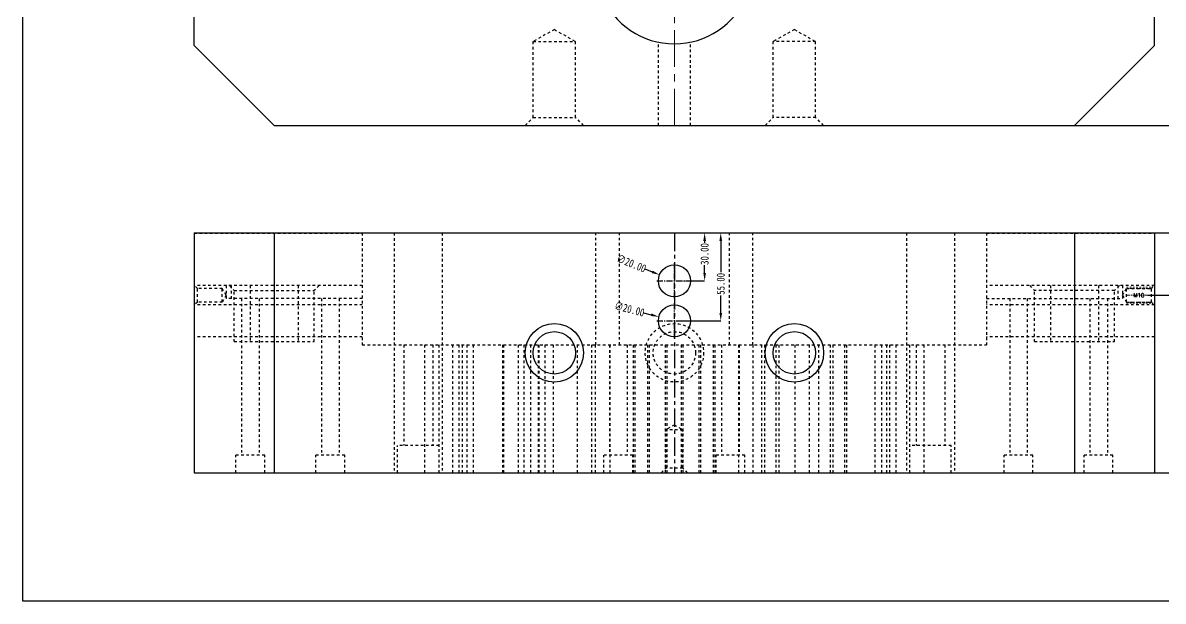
# Model space of a CAD drawing. Header units: millimetres. Extents: x -2414 to 10498, y -2238 to 649.
# Drawn here: x 6142 to 6855, y -1619 to -1257 of the extents above; entities that cross this region are included whole.
import ezdxf
from ezdxf.enums import TextEntityAlignment as Align

# ---------------------------------------------------------------- set-up
doc = ezdxf.new("R2010")
doc.units = ezdxf.units.MM
doc.header["$LTSCALE"] = 16.335
doc.header["$PDMODE"] = 3
doc.header["$PDSIZE"] = 0.3125
doc.linetypes.add('CENTER', pattern=[0.6, 0.375, -0.075, 0.075, -0.075])
doc.linetypes.add('HIDDEN', pattern=[0.2, 0.1, -0.1])
doc.layers.get('0').update_dxf_attribs({"linetype": 'CONTINUOUS'})
doc.layers.get('Defpoints').update_dxf_attribs({"linetype": 'CONTINUOUS'})
doc.layers.add('DEFAULT_2', color=8, linetype='HIDDEN')
doc.layers.add('epin', color=13, linetype='CONTINUOUS', lineweight=9)
doc.layers.add('screw', color=33, linetype='CONTINUOUS', lineweight=13)
doc.styles.get("Standard").update_dxf_attribs({"font": 'txt', "width": 0.8})
doc.styles.add('TXT', font='txt.shx', dxfattribs={"bigfont": 'gbcbig.shx'})
doc.dimstyles.new('01', dxfattribs={"dimtxt": 5, "dimasz": 5, "dimexe": 0, "dimexo": 0, "dimgap": 0, "dimtad": 0, "dimzin": 0, "dimdsep": 46, "dimtxsty": 'Standard', "dimcen": 0, "dimclrd": 4, "dimclre": 4, "dimclrt": 6, "dimazin": 0, "dimtfac": 1, "dimtofl": 0, "dimtmove": 0, "dimatfit": 3, "dimfxl": 0, "dimtolj": 1, "dimtzin": 0, "dimarcsym": 0})

# ---------------------------------------------------------------- blocks, each defined once
blk = doc.blocks.new('*D553')
at = {"color": 4, "linetype": 'ByBlock', "lineweight": -2, "transparency": 16777216}
for p, q in [((6799.55, -671.63), (6907.04, -671.63)), ((6907.04, -676.63), (6907.04, -966.02)), ((6907.04, -1316.63), (6907.04, -984.02)), ((6799.55, -1321.63), (6907.04, -1321.63))]:
    blk.add_line(p, q, dxfattribs=at)
at = {"color": 4, "linetype": 'ByBlock', "transparency": 16777216}
for points in [[(6906.2, -676.63), (6907.87, -676.63), (6907.04, -671.63)], [(6906.2, -1316.63), (6907.87, -1316.63), (6907.04, -1321.63)]]:
    blk.add_solid(points, dxfattribs=at)
at = {"layer": 'Defpoints', "color": 0, "linetype": 'ByBlock', "transparency": 16777216}
for p in [(6799.55, -671.63), (6799.55, -1321.63), (6907.04, -1321.63)]:
    blk.add_point(p, dxfattribs=at)
at = {"color": 6, "linetype": 'ByBlock', "transparency": 16777216, "insert": (6907.04, -975.02), "char_height": 5, "attachment_point": 5, "rotation": 90}
blk.add_mtext('\\A1;650.00', dxfattribs=at)
blk = doc.blocks.new('*D555')
at = {"color": 4, "linetype": 'ByBlock', "lineweight": -2, "transparency": 16777216}
for p, q in [((6556.4, -1388.8), (6568.44, -1388.8)), ((6568.44, -1393.8), (6568.44, -1395.01)), ((6568.44, -1413.8), (6568.44, -1409.01)), ((6556.4, -1418.8), (6568.44, -1418.8))]:
    blk.add_line(p, q, dxfattribs=at)
at = {"color": 4, "linetype": 'ByBlock', "transparency": 16777216}
for points in [[(6567.6, -1393.8), (6569.27, -1393.8), (6568.44, -1388.8)], [(6567.6, -1413.8), (6569.27, -1413.8), (6568.44, -1418.8)]]:
    blk.add_solid(points, dxfattribs=at)
at = {"layer": 'Defpoints', "color": 0, "linetype": 'ByBlock', "transparency": 16777216}
for p in [(6556.4, -1388.8), (6568.44, -1388.8), (6556.4, -1418.8)]:
    blk.add_point(p, dxfattribs=at)
at = {"color": 6, "linetype": 'ByBlock', "transparency": 16777216, "insert": (6568.44, -1402.01), "char_height": 5, "attachment_point": 5, "rotation": 90}
blk.add_mtext('\\A1;30.00', dxfattribs=at)
blk = doc.blocks.new('*D556')
at = {"color": 4, "linetype": 'ByBlock', "lineweight": -2, "transparency": 16777216}
for p, q in [((6556.4, -1388.8), (6578.5, -1388.8)), ((6578.5, -1393.8), (6578.5, -1413.33)), ((6578.5, -1438.8), (6578.5, -1427.99)), ((6552.97, -1443.8), (6578.5, -1443.8))]:
    blk.add_line(p, q, dxfattribs=at)
at = {"color": 4, "linetype": 'ByBlock', "transparency": 16777216}
for points in [[(6577.67, -1393.8), (6579.34, -1393.8), (6578.5, -1388.8)], [(6577.67, -1438.8), (6579.34, -1438.8), (6578.5, -1443.8)]]:
    blk.add_solid(points, dxfattribs=at)
at = {"layer": 'Defpoints', "color": 0, "linetype": 'ByBlock', "transparency": 16777216}
for p in [(6556.4, -1388.8), (6552.97, -1443.8), (6578.5, -1443.8)]:
    blk.add_point(p, dxfattribs=at)
at = {"color": 6, "linetype": 'ByBlock', "transparency": 16777216, "insert": (6578.5, -1420.66), "char_height": 5, "attachment_point": 5, "rotation": 90}
blk.add_mtext('\\A1;55.00', dxfattribs=at)
blk = doc.blocks.new('*D557')
at = {"color": 4, "linetype": 'ByBlock', "lineweight": -2, "transparency": 16777216}
blk.add_line((6531.02, -1411.29), (6535.65, -1413.17), dxfattribs=at)
at = {"color": 4, "linetype": 'ByBlock', "transparency": 16777216}
blk.add_solid([(6535.96, -1412.4), (6535.34, -1413.94), (6540.29, -1415.05)], dxfattribs=at)
at = {"layer": 'Defpoints', "color": 0, "linetype": 'ByBlock', "transparency": 16777216}
for p in [(6540.29, -1415.05), (6558.82, -1422.56)]:
    blk.add_point(p, dxfattribs=at)
at = {"color": 6, "linetype": 'ByBlock', "transparency": 16777216, "insert": (6522.68, -1407.91), "char_height": 5, "attachment_point": 5, "rotation": 337.94528}
blk.add_mtext('\\A1;∅20.00', dxfattribs=at)
blk = doc.blocks.new('*D558')
at = {"color": 4, "linetype": 'ByBlock', "lineweight": -2, "transparency": 16777216}
blk.add_line((6530.21, -1438.73), (6535.04, -1439.99), dxfattribs=at)
at = {"color": 4, "linetype": 'ByBlock', "transparency": 16777216}
blk.add_solid([(6535.26, -1439.19), (6534.83, -1440.8), (6539.88, -1441.26)], dxfattribs=at)
at = {"layer": 'Defpoints', "color": 0, "linetype": 'ByBlock', "transparency": 16777216}
for p in [(6539.88, -1441.26), (6559.23, -1446.34)]:
    blk.add_point(p, dxfattribs=at)
at = {"color": 6, "linetype": 'ByBlock', "transparency": 16777216, "insert": (6521.5, -1436.44), "char_height": 5, "attachment_point": 5, "rotation": 345.30076}
blk.add_mtext('\\A1;∅20.00', dxfattribs=at)
blk = doc.blocks.new('*D559')
at = {"color": 4, "linetype": 'ByBlock', "lineweight": -2, "transparency": 16777216}
for p, q in [((6843.95, -1388.8), (6874.61, -1388.8)), ((6874.61, -1393.8), (6874.61, -1457.97)), ((6874.61, -1533.8), (6874.61, -1474.63)), ((6849.55, -1538.8), (6874.61, -1538.8))]:
    blk.add_line(p, q, dxfattribs=at)
at = {"color": 4, "linetype": 'ByBlock', "transparency": 16777216}
for points in [[(6873.78, -1393.8), (6875.45, -1393.8), (6874.61, -1388.8)], [(6873.78, -1533.8), (6875.45, -1533.8), (6874.61, -1538.8)]]:
    blk.add_solid(points, dxfattribs=at)
at = {"layer": 'Defpoints', "color": 0, "linetype": 'ByBlock', "transparency": 16777216}
for p in [(6843.95, -1388.8), (6849.55, -1538.8), (6874.61, -1538.8)]:
    blk.add_point(p, dxfattribs=at)
at = {"color": 6, "linetype": 'ByBlock', "transparency": 16777216, "insert": (6874.61, -1466.3), "char_height": 5, "attachment_point": 5, "rotation": 90}
blk.add_mtext('\\A1;150.00', dxfattribs=at)
blk = doc.blocks.new('*D560')
at = {"color": 4, "linetype": 'ByBlock', "lineweight": -2, "transparency": 16777216}
for p, q in [((6855.48, -1388.8), (6861.3, -1388.8)), ((6861.3, -1393.8), (6861.3, -1400.73)), ((6861.3, -1422.8), (6861.3, -1415.4)), ((6845.33, -1427.8), (6861.3, -1427.8))]:
    blk.add_line(p, q, dxfattribs=at)
at = {"color": 4, "linetype": 'ByBlock', "transparency": 16777216}
for points in [[(6860.46, -1393.8), (6862.13, -1393.8), (6861.3, -1388.8)], [(6860.46, -1422.8), (6862.13, -1422.8), (6861.3, -1427.8)]]:
    blk.add_solid(points, dxfattribs=at)
at = {"layer": 'Defpoints', "color": 0, "linetype": 'ByBlock', "transparency": 16777216}
for p in [(6855.48, -1388.8), (6861.3, -1388.8), (6845.33, -1427.8)]:
    blk.add_point(p, dxfattribs=at)
at = {"color": 6, "linetype": 'ByBlock', "transparency": 16777216, "insert": (6861.3, -1408.06), "char_height": 5, "attachment_point": 5, "rotation": 90}
blk.add_mtext('\\A1;39.00', dxfattribs=at)

msp = doc.modelspace()

# ---------------------------------------------------------------- linework, layer by layer
at = {"color": 7, "linetype": 'Continuous'}
for p, q in [((6249.554, -1271.63), (6249.554, -953.38)), ((6849.554, -1271.63), (6849.554, -953.38)), ((6249.554, -1271.63), (6299.554, -1321.63)), ((6799.554, -1321.63), (6849.554, -1271.63)), ((6299.554, -1321.63), (6799.554, -1321.63)), ((6249.554, -1388.801), (6249.554, -1538.801)), ((6249.554, -1388.801), (6849.554, -1388.801)), ((6299.554, -1388.801), (6299.554, -1538.801)), ((6799.554, -1388.801), (6799.554, -1538.801)), ((6849.554, -1388.801), (6849.554, -1538.801)), ((6249.554, -1538.801), (6849.554, -1538.801))]:
    msp.add_line(p, q, dxfattribs=at)
at = {"color": 1, "linetype": 'CENTER', "ltscale": 1.865932}
msp.add_line((6549.554, -1388.801), (6549.554, -1538.801), dxfattribs=at)
at = {"color": 1, "linetype": 'CENTER', "ltscale": 0.621977}
for p, q in [((6549.554, -1429.801), (6549.554, -1407.801)), ((6538.554, -1418.801), (6560.554, -1418.801)), ((6549.554, -1454.801), (6549.554, -1432.801)), ((6538.554, -1443.801), (6560.554, -1443.801))]:
    msp.add_line(p, q, dxfattribs=at)
at = {"linetype": 'ByBlock'}
msp.add_lwpolyline([(6142.441, -598.891), (7214.553, -598.891), (7214.553, -1619.049), (6142.441, -1619.049)], close=True, dxfattribs=at)
at = {"color": 7, "linetype": 'Continuous'}
for centre, radius in [((6549.554, -1418.801), 10), ((6549.554, -1443.801), 10), ((6474.554, -1463.801), 18.25), ((6624.554, -1463.801), 18.25), ((6474.554, -1463.801), 13.25), ((6624.554, -1463.801), 13.25)]:
    msp.add_circle(centre, radius, dxfattribs=at)
msp.add_arc((6549.554, -1221.63), 49.03, 134.451078, 45.548922, dxfattribs=at)
at = {"layer": 'DEFAULT_2', "color": 8, "linetype": 'HIDDEN'}
for p, q in [((6474.554, -1261.63), (6461.304, -1269.279)), ((6474.554, -1261.63), (6487.804, -1269.279)), ((6624.554, -1261.63), (6611.304, -1269.279)), ((6624.554, -1261.63), (6637.804, -1269.279)), ((6461.304, -1269.279), (6487.804, -1269.279)), ((6461.304, -1316.63), (6461.304, -1269.279)), ((6487.804, -1316.63), (6487.804, -1269.279)), ((6539.554, -1321.63), (6539.554, -1269.629)), ((6559.554, -1321.63), (6559.554, -1269.629)), ((6637.804, -1269.279), (6611.304, -1269.279)), ((6611.304, -1316.63), (6611.304, -1269.279)), ((6637.804, -1316.63), (6637.804, -1269.279)), ((6456.304, -1321.63), (6461.304, -1316.63)), ((6461.304, -1316.63), (6487.804, -1316.63)), ((6492.804, -1321.63), (6487.804, -1316.63)), ((6606.304, -1321.63), (6611.304, -1316.63)), ((6637.804, -1316.63), (6611.304, -1316.63)), ((6642.804, -1321.63), (6637.804, -1316.63)), ((6249.554, -1388.901), (6354.554, -1388.901)), ((6354.554, -1388.801), (6354.554, -1458.801)), ((6374.554, -1388.801), (6374.554, -1538.801)), ((6404.554, -1388.801), (6404.554, -1538.801)), ((6447.064, -1388.801), (6447.064, -1388.901)), ((6459.064, -1388.901), (6447.064, -1388.901)), ((6459.064, -1388.801), (6459.064, -1388.901)), ((6482.426, -1388.801), (6482.426, -1388.901)), ((6494.426, -1388.901), (6482.426, -1388.901)), ((6494.426, -1388.801), (6494.426, -1388.901)), ((6500.524, -1458.801), (6500.524, -1388.801)), ((6500.781, -1388.801), (6500.781, -1388.901)), ((6512.781, -1388.901), (6500.781, -1388.901)), ((6512.781, -1388.801), (6512.781, -1388.901)), ((6515.218, -1458.801), (6515.218, -1388.801)), ((6583.89, -1458.801), (6583.89, -1388.801)), ((6586.326, -1388.801), (6586.326, -1388.901)), ((6598.326, -1388.901), (6586.326, -1388.901)), ((6598.326, -1388.801), (6598.326, -1388.901)), ((6598.584, -1458.801), (6598.584, -1388.801)), ((6604.682, -1388.801), (6604.682, -1388.901)), ((6616.682, -1388.901), (6604.682, -1388.901)), ((6616.682, -1388.801), (6616.682, -1388.901)), ((6640.044, -1388.801), (6640.044, -1388.901)), ((6652.044, -1388.901), (6640.044, -1388.901)), ((6652.044, -1388.801), (6652.044, -1388.901)), ((6694.554, -1388.801), (6694.554, -1538.801)), ((6724.554, -1388.801), (6724.554, -1538.801)), ((6744.554, -1388.801), (6744.554, -1458.801)), ((6744.554, -1388.901), (6849.554, -1388.901)), ((6354.554, -1421.801), (6249.554, -1421.801)), ((6251.554, -1423.551), (6249.804, -1421.801)), ((6251.554, -1432.051), (6251.554, -1423.551)), ((6267.1, -1423.551), (6251.554, -1423.551)), ((6267.1, -1432.051), (6267.1, -1423.551)), ((6269.554, -1427.801), (6267.1, -1423.551)), ((6269.554, -1421.801), (6269.554, -1429.801)), ((6271.554, -1421.801), (6274.554, -1424.801)), ((6272.554, -1421.801), (6272.554, -1429.801)), ((6274.554, -1456.801), (6274.554, -1424.801)), ((6274.554, -1424.801), (6324.554, -1424.801)), ((6284.554, -1421.801), (6284.554, -1456.801)), ((6314.554, -1421.801), (6314.554, -1456.801)), ((6327.554, -1421.801), (6324.554, -1424.801)), ((6324.554, -1456.801), (6324.554, -1424.801)), ((6849.554, -1421.801), (6744.554, -1421.801)), ((6771.554, -1421.801), (6774.554, -1424.801)), ((6824.554, -1424.801), (6774.554, -1424.801)), ((6774.554, -1456.801), (6774.554, -1424.801)), ((6784.554, -1421.801), (6784.554, -1456.801)), ((6814.554, -1421.801), (6814.554, -1456.801)), ((6827.554, -1421.801), (6824.554, -1424.801)), ((6824.554, -1456.801), (6824.554, -1424.801)), ((6826.554, -1421.801), (6826.554, -1429.801)), ((6829.554, -1421.801), (6829.554, -1429.801)), ((6829.554, -1427.801), (6832.008, -1423.551)), ((6832.008, -1423.551), (6847.554, -1423.551)), ((6832.008, -1432.051), (6832.008, -1423.551)), ((6847.554, -1423.551), (6849.304, -1421.801)), ((6847.554, -1432.051), (6847.554, -1423.551)), ((6251.554, -1432.051), (6249.554, -1434.051)), ((6267.1, -1432.051), (6251.554, -1432.051)), ((6269.554, -1427.801), (6267.1, -1432.051)), ((6354.554, -1429.801), (6269.554, -1429.801)), ((6279.054, -1429.801), (6279.054, -1527.801)), ((6290.054, -1429.801), (6290.054, -1527.801)), ((6329.054, -1429.801), (6329.054, -1527.801)), ((6340.054, -1429.801), (6340.054, -1527.801)), ((6744.554, -1429.801), (6829.554, -1429.801)), ((6759.054, -1429.801), (6759.054, -1527.801)), ((6770.054, -1429.801), (6770.054, -1527.801)), ((6809.054, -1429.801), (6809.054, -1527.801)), ((6820.054, -1429.801), (6820.054, -1527.801)), ((6829.554, -1427.801), (6832.008, -1432.051)), ((6832.008, -1432.051), (6847.554, -1432.051)), ((6847.554, -1432.051), (6849.554, -1434.051)), ((6354.554, -1433.801), (6249.554, -1433.801)), ((6849.554, -1433.801), (6744.554, -1433.801)), ((6354.554, -1453.801), (6249.554, -1453.801)), ((6274.554, -1456.801), (6324.554, -1456.801)), ((6354.554, -1458.801), (6744.554, -1458.801)), ((6380.554, -1458.801), (6380.554, -1521.801)), ((6393.554, -1538.801), (6393.554, -1458.801)), ((6398.554, -1458.801), (6398.554, -1521.801)), ((6402.554, -1538.801), (6402.554, -1458.801)), ((6411.054, -1538.801), (6411.054, -1458.801)), ((6415.054, -1538.801), (6415.054, -1458.801)), ((6417.054, -1458.801), (6417.054, -1538.801)), ((6420.054, -1538.801), (6420.054, -1458.801)), ((6424.054, -1538.801), (6424.054, -1458.801)), ((6442.054, -1458.801), (6442.054, -1538.801)), ((6443.054, -1538.801), (6443.054, -1458.801)), ((6452.054, -1538.801), (6452.054, -1458.801)), ((6455.609, -1538.801), (6455.609, -1458.801)), ((6459.751, -1538.801), (6459.751, -1458.801)), ((6464.609, -1538.801), (6464.609, -1458.801)), ((6465.054, -1538.801), (6465.054, -1458.801)), ((6468.751, -1538.801), (6468.751, -1458.801)), ((6474.054, -1538.801), (6474.054, -1458.801)), ((6489.054, -1538.801), (6489.054, -1458.801)), ((6498.054, -1538.801), (6498.054, -1458.801)), ((6500.331, -1538.801), (6500.331, -1458.801)), ((6509.054, -1458.801), (6509.054, -1527.801)), ((6509.331, -1538.801), (6509.331, -1458.801)), ((6520.054, -1458.801), (6520.054, -1527.801)), ((6523.982, -1538.801), (6523.982, -1458.801)), ((6524.054, -1538.801), (6524.054, -1458.801)), ((6525.054, -1538.801), (6525.054, -1458.801)), ((6532.982, -1538.801), (6532.982, -1458.801)), ((6533.054, -1538.801), (6533.054, -1458.801)), ((6534.054, -1538.801), (6534.054, -1458.801)), ((6544.054, -1538.801), (6544.054, -1458.801)), ((6545.054, -1538.801), (6545.054, -1458.801)), ((6554.054, -1538.801), (6554.054, -1458.801)), ((6555.054, -1538.801), (6555.054, -1458.801)), ((6565.054, -1538.801), (6565.054, -1458.801)), ((6566.054, -1538.801), (6566.054, -1458.801)), ((6574.054, -1538.801), (6574.054, -1458.801)), ((6575.054, -1538.801), (6575.054, -1458.801)), ((6579.054, -1458.801), (6579.054, -1527.801)), ((6589.776, -1538.801), (6589.776, -1458.801)), ((6590.054, -1458.801), (6590.054, -1527.801)), ((6598.776, -1538.801), (6598.776, -1458.801)), ((6604.094, -1538.801), (6604.094, -1458.801)), ((6604.225, -1538.801), (6604.225, -1458.801)), ((6606.054, -1538.801), (6606.054, -1458.801)), ((6613.094, -1538.801), (6613.094, -1458.801)), ((6613.225, -1538.801), (6613.225, -1458.801)), ((6615.054, -1538.801), (6615.054, -1458.801)), ((6625.054, -1538.801), (6625.054, -1458.801)), ((6634.054, -1538.801), (6634.054, -1458.801)), ((6639.729, -1538.801), (6639.729, -1458.801)), ((6647.054, -1538.801), (6647.054, -1458.801)), ((6648.729, -1538.801), (6648.729, -1458.801)), ((6656.054, -1538.801), (6656.054, -1458.801)), ((6657.054, -1458.801), (6657.054, -1538.801)), ((6675.054, -1538.801), (6675.054, -1458.801)), ((6679.054, -1538.801), (6679.054, -1458.801)), ((6682.054, -1458.801), (6682.054, -1538.801)), ((6684.054, -1538.801), (6684.054, -1458.801)), ((6688.054, -1538.801), (6688.054, -1458.801)), ((6696.554, -1538.801), (6696.554, -1458.801)), ((6700.554, -1458.801), (6700.554, -1521.801)), ((6705.554, -1538.801), (6705.554, -1458.801)), ((6718.554, -1458.801), (6718.554, -1521.801)), ((6849.554, -1453.801), (6744.554, -1453.801)), ((6774.554, -1456.801), (6824.554, -1456.801)), ((6549.554, -1508.801), (6544.304, -1511.832)), ((6549.554, -1508.801), (6554.804, -1511.832)), ((6554.804, -1511.832), (6544.304, -1511.832)), ((6544.304, -1535.801), (6544.304, -1511.832)), ((6554.804, -1535.801), (6554.804, -1511.832)), ((6376.554, -1538.801), (6376.554, -1521.801)), ((6402.554, -1521.801), (6376.554, -1521.801)), ((6722.554, -1521.801), (6696.554, -1521.801)), ((6722.554, -1538.801), (6722.554, -1521.801)), ((6275.554, -1538.801), (6275.554, -1527.801)), ((6293.554, -1527.801), (6275.554, -1527.801)), ((6293.554, -1538.801), (6293.554, -1527.801)), ((6325.554, -1538.801), (6325.554, -1527.801)), ((6343.554, -1527.801), (6325.554, -1527.801)), ((6343.554, -1538.801), (6343.554, -1527.801)), ((6505.554, -1538.801), (6505.554, -1527.801)), ((6523.554, -1527.801), (6505.554, -1527.801)), ((6523.554, -1538.801), (6523.554, -1527.801)), ((6593.554, -1527.801), (6575.554, -1527.801)), ((6575.554, -1538.801), (6575.554, -1527.801)), ((6593.554, -1538.801), (6593.554, -1527.801)), ((6773.554, -1527.801), (6755.554, -1527.801)), ((6755.554, -1538.801), (6755.554, -1527.801)), ((6773.554, -1538.801), (6773.554, -1527.801)), ((6823.554, -1527.801), (6805.554, -1527.801)), ((6805.554, -1538.801), (6805.554, -1527.801)), ((6823.554, -1538.801), (6823.554, -1527.801)), ((6541.304, -1538.801), (6544.304, -1535.801)), ((6554.804, -1535.801), (6544.304, -1535.801)), ((6557.804, -1538.801), (6554.804, -1535.801))]:
    msp.add_line(p, q, dxfattribs=at)
for radius in [18.25, 13.25]:
    msp.add_circle((6549.554, -1463.801), radius, dxfattribs=at)
at = {"layer": 'epin', "color": 1, "linetype": 'CENTER', "ltscale": 3.731864}
msp.add_line((6549.554, -1321.63), (6549.554, -671.63), dxfattribs=at)
at = {"layer": 'screw', "color": 92, "linetype": 'HIDDEN', "ltscale": 0.621977}
for p, q in [((6832.008, -1422.801), (6847.554, -1422.801)), ((6832.008, -1432.801), (6847.554, -1432.801))]:
    msp.add_line(p, q, dxfattribs=at)
at = {"layer": 'screw', "color": 8, "linetype": 'HIDDEN', "ltscale": 0.621977}
for p, q in [((6832.008, -1423.551), (6847.554, -1423.551)), ((6832.008, -1432.051), (6847.554, -1432.051))]:
    msp.add_line(p, q, dxfattribs=at)
at = {"layer": 'screw', "color": 1, "linetype": 'CENTER', "ltscale": 0.388736}
msp.add_line((6832.008, -1427.801), (6847.554, -1427.801), dxfattribs=at)

# ---------------------------------------------------------------- texts
at = {"layer": 'screw', "color": 6, "linetype": 'HIDDEN', "ltscale": 0.621977, "style": 'TXT'}
msp.add_text('M10', height=2.5, dxfattribs=at).set_placement((6839.781, -1427.801), align=Align.MIDDLE)

# ---------------------------------------------------------------- dimensions: what is measured, and where the dimension line sits
at = {"linetype": 'ByBlock'}
for base, p1, p2, picture, middle in [((6907.038, -1321.63), (6799.554, -671.63), (6799.554, -1321.63), '*D553', (6907.038, -975.018)), ((6578.503, -1443.801), (6556.404, -1388.801), (6552.967, -1443.801), '*D556', (6578.503, -1420.659)), ((6568.436, -1388.801), (6556.404, -1418.801), (6556.404, -1388.801), '*D555', (6568.436, -1402.015)), ((6874.613, -1538.801), (6843.945, -1388.801), (6849.554, -1538.801), '*D559', (6874.613, -1466.3)), ((6861.298, -1388.801), (6845.326, -1427.801), (6855.479, -1388.801), '*D560', (6861.298, -1408.065))]:
    dim = msp.add_linear_dim(base=base, p1=p1, p2=p2, angle=90, dimstyle='01', dxfattribs=at)
    dim.commit()
    dim.dimension.update_dxf_attribs({"geometry": picture, "text_midpoint": middle, "dimtype": 160})
for p1, p2, picture, middle in [((6558.822, -1422.556), (6540.286, -1415.046), '*D557', (6522.676, -1407.912)), ((6559.227, -1446.339), (6539.881, -1441.264), '*D558', (6521.503, -1436.443))]:
    dim = msp.add_diameter_dim_2p(p1=p1, p2=p2, dimstyle='01', dxfattribs=at)
    dim.commit()
    dim.dimension.update_dxf_attribs({"geometry": picture, "text_midpoint": middle})

doc.saveas('drawing.dxf')
